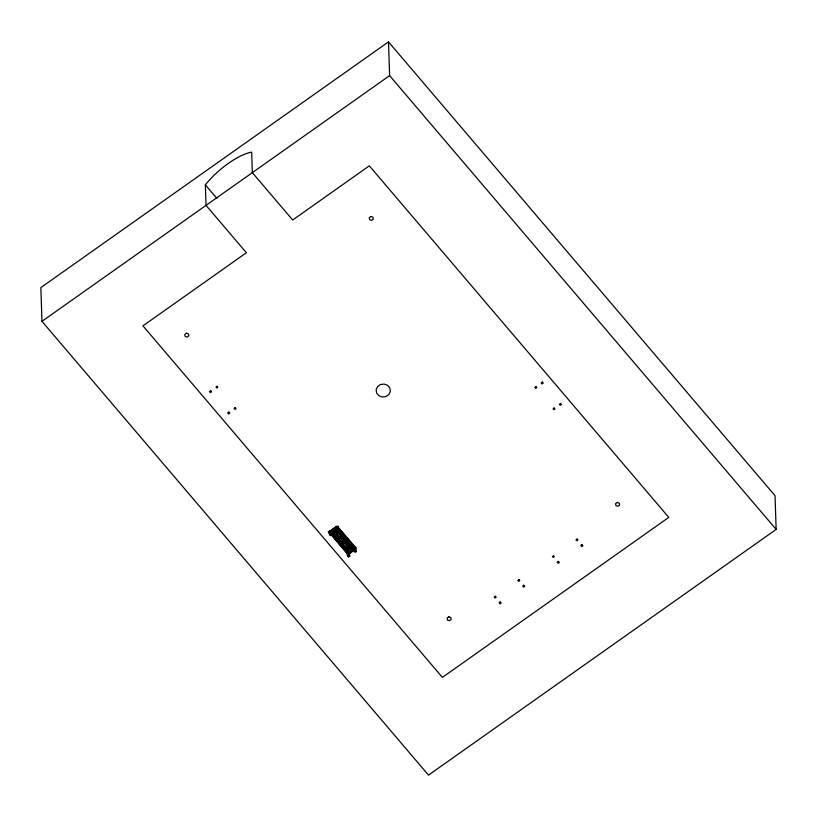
<?xml version="1.0" encoding="UTF-8"?>
<svg xmlns="http://www.w3.org/2000/svg" width="817" height="817" viewBox="0 0 817 817"><rect width="100%" height="100%" fill="white"/><g stroke="black" fill="none" stroke-linecap="round" stroke-linejoin="round"><path stroke-width="1.23" d="M336.9 530.999L337.942 530.264L337.074 529.242L337.104 526.097M337.942 530.264L337.972 526.066M354.088 547.257L354.221 551.322L355.089 552.343L356.12 551.608L355.252 550.587L355.283 547.451M356.12 551.608L356.161 547.41M331.242 530.488L329.945 531.356L331.242 530.488L350.289 552.854L348.992 553.722L330.742 532.286L330.201 532.796M355.313 548.319L337.993 527.986L338.003 526.965L355.324 547.288L355.313 548.319L354.711 548.748L338.218 529.385M348.992 553.722L330.773 531.938M350.289 552.854L349.022 553.375M337.972 527.312L355.293 547.635L353.996 548.503L355.324 547.288M331.457 534.992L347.123 553.385L347.715 552.915M334.255 528.303L332.968 529.263L334.204 528.017L353.312 550.668L352.015 551.628L353.25 550.382L350.084 546.655M334.439 528.18L335.675 526.934L334.439 528.18L353.485 550.546L350.258 546.532M388.494 41.881L40.85 287.594L41.973 321.326L428.506 775.119L776.15 529.406L775.027 495.674L388.494 41.881L389.607 75.624L776.15 529.406M41.973 321.326L389.607 75.624M332.754 529.426L331.457 530.335L332.744 529.11L351.004 550.852M329.997 531.571L336.073 527.271M336.093 527.956L330.231 532.102L330.691 532.653L336.563 528.507M336.543 527.823L330.466 532.112L330.691 532.653M330.231 533.481L330.814 532.378M330.793 532.572L331.682 534.686L330.456 535.554L329.588 534.532L330.814 533.664L329.486 530.488M337.074 529.242L336.032 529.978L335.94 526.924M347.542 553.814L348.124 552.701L347.542 553.814L331.048 534.451M355.293 547.635L354.711 548.748M348.185 552.915L354.261 548.615M353.71 549.882L348.655 553.456L348.879 553.997L354.741 549.851L354.282 549.3L348.41 553.446L348.879 553.997M331.273 530.141L350.503 552.701L351.79 551.465M348.532 552.854L349.86 556.03L348.634 556.898L347.776 555.877L349.002 555.019L348.113 552.895M354.221 551.322L355.252 550.587M205.353 184.846L206.037 205.373L246.387 252.739L142.955 325.84L442.405 677.385L668.776 517.386L369.325 165.841L292.69 220.008L252.341 172.632L251.667 152.115A41.095 13.858 -40.4 0 0 205.353 184.846L216.883 198.388M339.014 529.671L343.14 534.512M344.794 536.452L348.093 540.323M349.737 542.253L352.209 545.164M338.361 529.763L340.015 531.704M338.054 529.733L353.996 548.503M338.105 530.019L353.986 548.656M336.767 530.693L338.35 532.551M341.526 536.279L343.906 539.077M345.489 540.936L348.665 544.663M336.584 530.815L338.177 532.674M341.353 536.401L343.732 539.2M345.315 541.068L348.491 544.796M334.5 530.846L336.88 533.644M339.269 536.432L340.852 538.301M343.232 541.089L345.611 543.887M347.991 546.685L351.167 550.413M333.765 530.202L351.218 550.699M331.447 530.019L334.623 533.746M337.002 536.544L339.382 539.343M341.761 542.131L343.344 543.999M345.734 546.798L348.113 549.586M330.395 532.582L348.154 553.385M330.814 533.664L347.521 553.129M349.002 555.019L349.86 556.03M346.898 552.854L347.123 553.385M347.327 553.763L348.634 556.898M346.459 552.752L347.776 555.877M329.149 532.418L330.456 535.554M328.281 531.407L329.588 534.532M377.556 386.604L376.147 389.729L376.637 393.069L378.894 395.724L382.325 396.98L386.002 396.521L388.933 394.437L390.342 391.312L389.852 387.973L387.595 385.318L384.164 384.061L380.487 384.521L377.556 386.604M186.501 333.203L184.785 334.419L185.071 336.369L187.073 337.104L188.788 335.899L188.502 333.939L186.501 333.203M370.969 216.485L369.253 217.7L369.539 219.65L371.541 220.386L373.267 219.17L372.971 217.22L370.969 216.485M210.755 390.74L209.53 391.609L210.388 392.62L211.613 391.762L210.755 390.74M217.005 386.318L215.974 387.054L216.842 388.065L217.873 387.34L217.005 386.318M228.934 412.085L227.708 412.953L228.576 413.974L229.802 413.106L228.934 412.085M235.194 407.663L234.152 408.398L235.02 409.409L236.062 408.684L235.194 407.663M535.952 386.666L534.91 387.401L535.778 388.412L536.81 387.687L535.952 386.666M542.396 382.111L541.171 382.979L542.039 383.99L543.264 383.132L542.396 382.111M554.13 408.01L553.099 408.745L553.957 409.766L554.998 409.031L554.13 408.01M560.574 403.455L559.349 404.323L560.217 405.334L561.442 404.476L560.574 403.455M448.819 616.794L447.103 618.009L447.389 619.96L449.391 620.706L451.117 619.49L450.821 617.54L448.819 616.794M617.315 502.414L615.589 503.629L615.885 505.58L617.887 506.315L619.603 505.1L619.317 503.149L617.315 502.414M495.378 596.287L494.254 597.084L495.061 598.013L496.185 597.227L495.378 596.287M518.969 579.61L517.845 580.407L518.642 581.347L519.765 580.55L518.969 579.61M553.528 555.713L552.404 556.51L553.201 557.449L554.324 556.653L553.528 555.713M577.119 539.036L575.995 539.833L576.792 540.772L577.915 539.976L577.119 539.036M500.208 601.945L499.085 602.742L500.024 603.855L501.148 603.058L500.208 601.945M523.799 585.278L522.676 586.075L523.615 587.178L524.739 586.381L523.799 585.278M558.358 561.381L557.235 562.167L558.174 563.281L559.298 562.484L558.358 561.381M581.939 544.704L580.816 545.501L581.765 546.604L582.889 545.817L581.939 544.704"/></g></svg>
